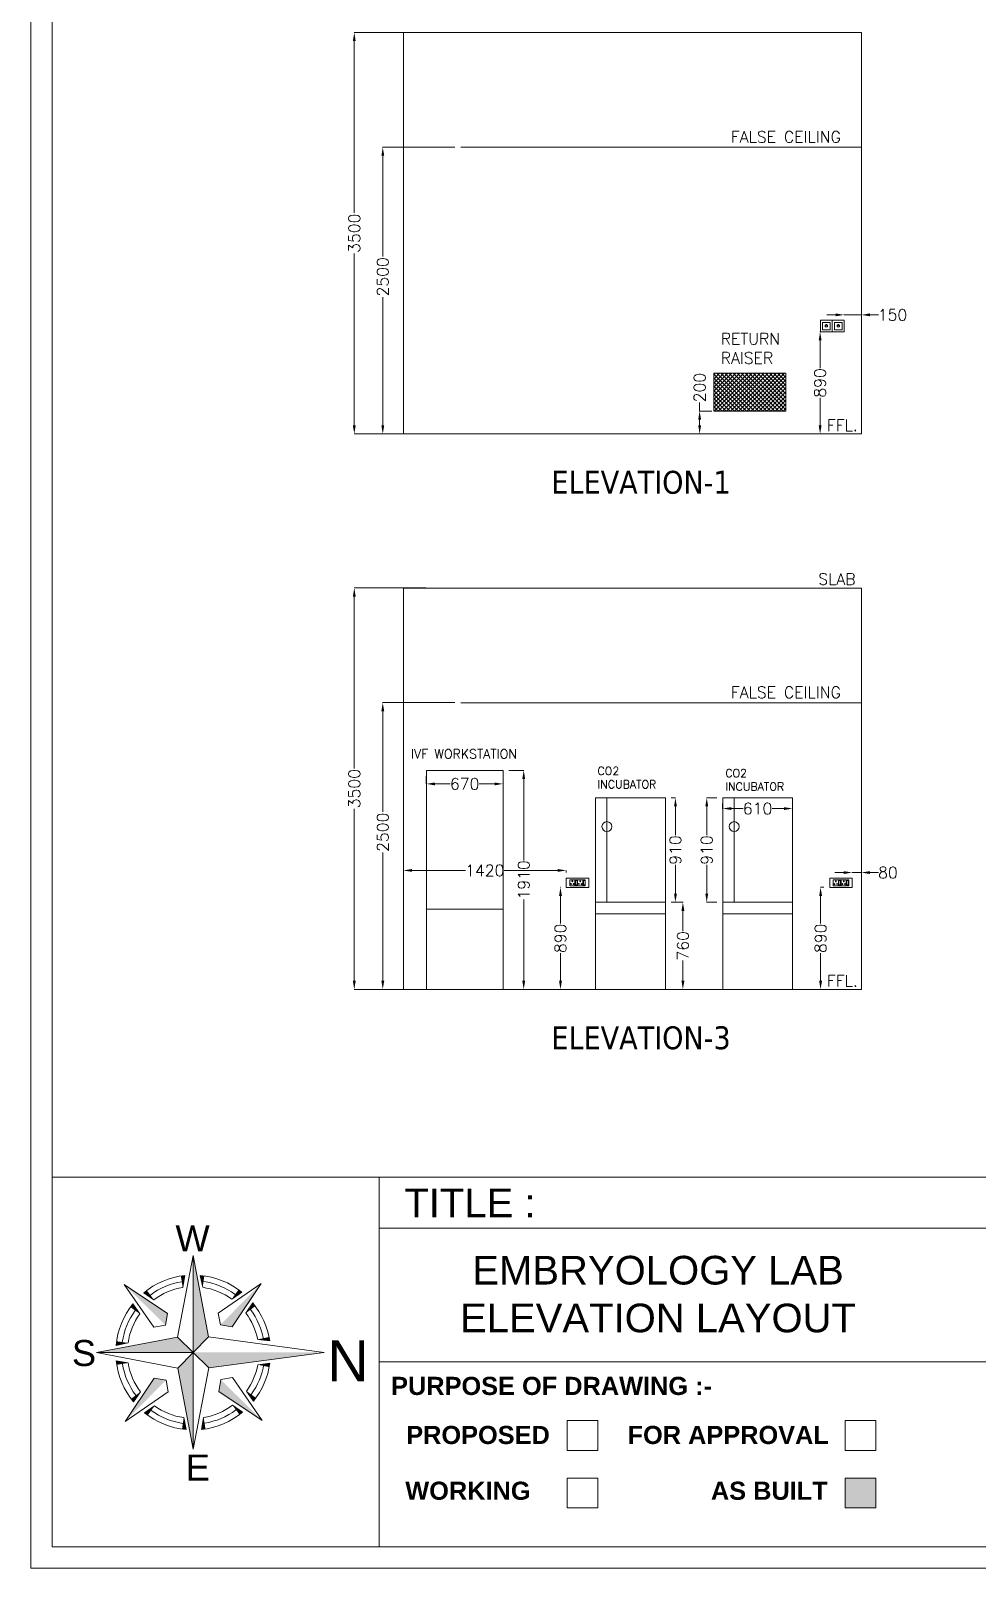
# Model space of a CAD drawing. Extents: x 3552052 to 4102982, y -707811 to -630695.
# Drawn here: x 3963428 to 3971685, y -704834 to -691429 of the extents above; entities that cross this region are included whole.
import ezdxf
from ezdxf.enums import TextEntityAlignment as Align

# ---------------------------------------------------------------- set-up
doc = ezdxf.new("R2010")
doc.units = 0
doc.header["$LTSCALE"] = 6
doc.header["$MEASUREMENT"] = 0
doc.layers.get('0').update_dxf_attribs({"linetype": 'CONTINUOUS', "lineweight": 0})
doc.layers.get('Defpoints').update_dxf_attribs({"linetype": 'CONTINUOUS', "lineweight": 0})
for name, color, linetype, lineweight in [('0.0', 8, 'CONTINUOUS', 0), ('ELE-4M UPS P.SB', 3, 'CONTINUOUS', 0), ('ELE-SOCKET NMBERING', 7, 'CONTINUOUS', 9), ('ELE. 2N0S OF 6-16 UPS SOCKETS', 191, 'CONTINUOUS', 0), ('ELE.LAN POINT', 3, 'CONTINUOUS', 0), ('EQP', 6, 'CONTINUOUS', 0), ('formate text', 8, 'CONTINUOUS', 0), ('MEP_HVAC_RA_DUCT', 1, 'CONTINUOUS', 0), ('MEP_HVAC_TEXT', 7, 'CONTINUOUS', 0), ('TITLE', 7, 'CONTINUOUS', 0)]:
    doc.layers.add(name, color=color, linetype=linetype, lineweight=lineweight)
doc.styles.add('Annotation', font='tahoma.ttf')
doc.styles.add('ARIAL', font='arial.ttf')
doc.styles.add('FORMATE', font='arialbd.ttf')
doc.styles.add('ROMANS', font='romans.shx')
doc.styles.get("Standard").update_dxf_attribs({"font": 'SIMPLEX'})
doc.styles.add('style3', font='arialbd.ttf')
doc.dimstyles.new('AEPL1', dxfattribs={"dimtxt": 100, "dimasz": 75, "dimexe": 1.25, "dimexo": 50, "dimtad": 0, "dimdec": 0, "dimtxsty": 'ROMANS', "dimcen": 2.5, "dimclrd": 7, "dimclre": 7, "dimadec": 0, "dimazin": 0, "dimtfac": 1, "dimtdec": 0, "dimtmove": 0, "dimatfit": 3, "dimfxl": 1, "dimlwd": 0, "dimlwe": 0, "dimarcsym": 0})

# ---------------------------------------------------------------- blocks, each defined once
blk = doc.blocks.new('*D499')
at = {"layer": 'Defpoints', "color": 0, "linetype": 'ByBlock', "transparency": 16777216}
for p in [(3966499, -692444), (3967179, -692444), (3966879, -694944)]:
    blk.add_point(p, dxfattribs=at)
at = {"layer": 'ELE-4M UPS P.SB', "color": 7, "linetype": 'ByBlock', "lineweight": 0, "transparency": 16777216}
for p, q in [((3967129, -692444), (3966498, -692444)), ((3966499, -692519), (3966499, -693397)), ((3966499, -694869), (3966499, -693751)), ((3966829, -694944), (3966498, -694944))]:
    blk.add_line(p, q, dxfattribs=at)
at = {"layer": 'ELE-4M UPS P.SB', "color": 7, "linetype": 'ByBlock', "transparency": 16777216}
for points in [[(3966487, -692519), (3966512, -692519), (3966499, -692444)], [(3966487, -694869), (3966512, -694869), (3966499, -694944)]]:
    blk.add_solid(points, dxfattribs=at)
at = {"layer": 'ELE-4M UPS P.SB', "color": 0, "linetype": 'ByBlock', "transparency": 16777216, "insert": (3966499, -693574), "char_height": 100, "attachment_point": 5, "rotation": 90, "style": 'ROMANS'}
blk.add_mtext('2500', dxfattribs=at)
blk = doc.blocks.new('*D500')
at = {"layer": 'Defpoints', "color": 0, "linetype": 'ByBlock', "transparency": 16777216}
for p in [(3966251, -691444), (3966925, -691444), (3966879, -694944)]:
    blk.add_point(p, dxfattribs=at)
at = {"layer": 'ELE-4M UPS P.SB', "color": 7, "linetype": 'ByBlock', "lineweight": 0, "transparency": 16777216}
for p, q in [((3966875, -691444), (3966249, -691444)), ((3966251, -691519), (3966251, -693017)), ((3966251, -694869), (3966251, -693371)), ((3966829, -694944), (3966249, -694944))]:
    blk.add_line(p, q, dxfattribs=at)
at = {"layer": 'ELE-4M UPS P.SB', "color": 7, "linetype": 'ByBlock', "transparency": 16777216}
for points in [[(3966238, -691519), (3966263, -691519), (3966251, -691444)], [(3966238, -694869), (3966263, -694869), (3966251, -694944)]]:
    blk.add_solid(points, dxfattribs=at)
at = {"layer": 'ELE-4M UPS P.SB', "color": 0, "linetype": 'ByBlock', "transparency": 16777216, "insert": (3966251, -693194), "char_height": 100, "attachment_point": 5, "rotation": 90, "style": 'ROMANS'}
blk.add_mtext('3500', dxfattribs=at)
blk = doc.blocks.new('Voice')
at = {"layer": 'ELE.LAN POINT', "color": 6}
for points in [[(0, -32), (128, -32), (128, 92), (0, 92)], [(22, -10), (106, -10), (106, 70), (22, 70)], [(77, 21), (70, 21), (70, 12), (58, 12), (58, 21), (51, 21), (51, 39), (77, 39)], [(76, 23), (68, 23), (68, 13), (59, 13), (59, 23), (52, 23), (52, 37), (76, 37)]]:
    blk.add_lwpolyline(points, close=True, dxfattribs=at)
blk = doc.blocks.new('*D501')
at = {"layer": 'Defpoints', "color": 0, "linetype": 'ByBlock', "transparency": 16777216}
for p in [(3969263, -694744), (3969421, -694744), (3969421, -694944)]:
    blk.add_point(p, dxfattribs=at)
at = {"layer": 'ELE-4M UPS P.SB', "color": 7, "linetype": 'ByBlock', "lineweight": 0, "transparency": 16777216}
for p, q in [((3969371, -694744), (3969262, -694744)), ((3969263, -694744), (3969263, -694669)), ((3969263, -694869), (3969263, -694819)), ((3969371, -694944), (3969262, -694944))]:
    blk.add_line(p, q, dxfattribs=at)
at = {"layer": 'ELE-4M UPS P.SB', "color": 7, "linetype": 'ByBlock', "transparency": 16777216}
for points in [[(3969251, -694819), (3969276, -694819), (3969263, -694744)], [(3969251, -694869), (3969276, -694869), (3969263, -694944)]]:
    blk.add_solid(points, dxfattribs=at)
at = {"layer": 'ELE-4M UPS P.SB', "color": 0, "linetype": 'ByBlock', "transparency": 16777216, "insert": (3969263, -694540), "char_height": 100, "attachment_point": 5, "rotation": 90, "style": 'ROMANS'}
blk.add_mtext('200', dxfattribs=at)
blk = doc.blocks.new('*D502')
at = {"layer": 'Defpoints', "color": 0, "linetype": 'ByBlock', "transparency": 16777216}
for p in [(3970366, -694054), (3970314, -694944), (3970366, -694944)]:
    blk.add_point(p, dxfattribs=at)
at = {"layer": 'ELE-4M UPS P.SB', "color": 7, "linetype": 'ByBlock', "lineweight": 0, "transparency": 16777216}
for p, q in [((3970316, -694054), (3970313, -694054)), ((3970314, -694129), (3970314, -694370)), ((3970314, -694869), (3970314, -694628)), ((3970316, -694944), (3970313, -694944))]:
    blk.add_line(p, q, dxfattribs=at)
at = {"layer": 'ELE-4M UPS P.SB', "color": 7, "linetype": 'ByBlock', "transparency": 16777216}
for points in [[(3970302, -694129), (3970327, -694129), (3970314, -694054)], [(3970302, -694869), (3970327, -694869), (3970314, -694944)]]:
    blk.add_solid(points, dxfattribs=at)
at = {"layer": 'ELE-4M UPS P.SB', "color": 0, "linetype": 'ByBlock', "transparency": 16777216, "insert": (3970314, -694499), "char_height": 100, "attachment_point": 5, "rotation": 90, "style": 'ROMANS'}
blk.add_mtext('890', dxfattribs=at)
blk = doc.blocks.new('*D503')
at = {"layer": 'Defpoints', "color": 0, "linetype": 'ByBlock', "transparency": 16777216}
for p in [(3970524, -693953), (3970674, -693906), (3970674, -693953)]:
    blk.add_point(p, dxfattribs=at)
at = {"layer": 'ELE-4M UPS P.SB', "color": 7, "linetype": 'ByBlock', "lineweight": 0, "transparency": 16777216}
for p, q in [((3970449, -693906), (3970374, -693906)), ((3970524, -693903), (3970524, -693905)), ((3970524, -693906), (3970674, -693906)), ((3970674, -693903), (3970674, -693905)), ((3970749, -693906), (3970824, -693906))]:
    blk.add_line(p, q, dxfattribs=at)
at = {"layer": 'ELE-4M UPS P.SB', "color": 7, "linetype": 'ByBlock', "transparency": 16777216}
for points in [[(3970449, -693893), (3970449, -693918), (3970524, -693906)], [(3970749, -693893), (3970749, -693918), (3970674, -693906)]]:
    blk.add_solid(points, dxfattribs=at)
at = {"layer": 'ELE-4M UPS P.SB', "color": 0, "linetype": 'ByBlock', "transparency": 16777216, "insert": (3970946, -693906), "char_height": 100, "attachment_point": 5, "style": 'ROMANS'}
blk.add_mtext('150', dxfattribs=at)
blk = doc.blocks.new('*D513')
at = {"layer": 'Defpoints', "color": 0, "linetype": 'ByBlock', "transparency": 16777216}
for p in [(3966499, -697287), (3967179, -697287), (3966879, -699787)]:
    blk.add_point(p, dxfattribs=at)
at = {"layer": 'ELE-4M UPS P.SB', "color": 7, "linetype": 'ByBlock', "lineweight": 0, "transparency": 16777216}
for p, q in [((3967129, -697287), (3966498, -697287)), ((3966499, -697362), (3966499, -698240)), ((3966499, -699712), (3966499, -698594)), ((3966829, -699787), (3966498, -699787))]:
    blk.add_line(p, q, dxfattribs=at)
at = {"layer": 'ELE-4M UPS P.SB', "color": 7, "linetype": 'ByBlock', "transparency": 16777216}
for points in [[(3966487, -697362), (3966512, -697362), (3966499, -697287)], [(3966487, -699712), (3966512, -699712), (3966499, -699787)]]:
    blk.add_solid(points, dxfattribs=at)
at = {"layer": 'ELE-4M UPS P.SB', "color": 0, "linetype": 'ByBlock', "transparency": 16777216, "insert": (3966499, -698417), "char_height": 100, "attachment_point": 5, "rotation": 90, "style": 'ROMANS'}
blk.add_mtext('2500', dxfattribs=at)
blk = doc.blocks.new('*D514')
at = {"layer": 'Defpoints', "color": 0, "linetype": 'ByBlock', "transparency": 16777216}
for p in [(3966251, -696287), (3966925, -696287), (3966879, -699787)]:
    blk.add_point(p, dxfattribs=at)
at = {"layer": 'ELE-4M UPS P.SB', "color": 7, "linetype": 'ByBlock', "lineweight": 0, "transparency": 16777216}
for p, q in [((3966875, -696287), (3966249, -696287)), ((3966251, -696362), (3966251, -697860)), ((3966251, -699712), (3966251, -698214)), ((3966829, -699787), (3966249, -699787))]:
    blk.add_line(p, q, dxfattribs=at)
at = {"layer": 'ELE-4M UPS P.SB', "color": 7, "linetype": 'ByBlock', "transparency": 16777216}
for points in [[(3966238, -696362), (3966263, -696362), (3966251, -696287)], [(3966238, -699712), (3966263, -699712), (3966251, -699787)]]:
    blk.add_solid(points, dxfattribs=at)
at = {"layer": 'ELE-4M UPS P.SB', "color": 0, "linetype": 'ByBlock', "transparency": 16777216, "insert": (3966251, -698037), "char_height": 100, "attachment_point": 5, "rotation": 90, "style": 'ROMANS'}
blk.add_mtext('3500', dxfattribs=at)
blk = doc.blocks.new('6MODULE-UPS')
at = {"layer": 'ELE. 2N0S OF 6-16 UPS SOCKETS', "color": 223, "lineweight": 0}
for p, q in [((-6, 92), (-6, 20)), ((-6, 92), (-6, 20)), ((19, 92), (-6, 92)), ((-6, 92), (19, 92)), ((-6, 20), (19, 20)), ((-4, 84), (-4, 28)), ((17, 84), (-4, 84)), ((-4, 30), (17, 30)), ((-4, 28), (17, 28)), ((17, 28), (17, 84)), ((19, 20), (19, 92)), ((24, 92), (87, 92)), ((24, 20), (24, 92)), ((87, 20), (24, 20)), ((87, 92), (87, 20)), ((91, 92), (91, 20)), ((91, 92), (91, 20)), ((116, 92), (91, 92)), ((91, 92), (116, 92)), ((91, 20), (116, 20)), ((93, 84), (93, 28)), ((114, 84), (93, 84)), ((93, 30), (114, 30)), ((93, 28), (114, 28)), ((114, 28), (114, 84)), ((116, 20), (116, 92)), ((120, 20), (120, 92)), ((120, 92), (184, 92)), ((184, 20), (120, 20)), ((184, 92), (184, 20))]:
    blk.add_line(p, q, dxfattribs=at)
blk.add_lwpolyline([(-48, 0), (226, 0), (226, 112), (-48, 112)], close=True, dxfattribs=at)
for centre, radius, start, end in [((37, 42), 4.24, 5.2689, 272.51), ((41, 39), 3.42, 202.6838, 75.0951), ((55, 74), 4.92, 307.1584, 232.8416), ((55, 69), 3.14, 161.4031, 18.5969), ((70, 39), 3.42, 104.9049, 337.3162), ((73, 42), 4.24, 267.49, 174.7311), ((134, 42), 4.24, 5.2689, 272.51), ((137, 39), 3.42, 202.6838, 75.0951), ((152, 74), 4.92, 307.1584, 232.8416), ((152, 69), 3.14, 161.4031, 18.5969), ((167, 39), 3.42, 104.9049, 337.3162), ((170, 42), 4.24, 267.49, 174.7311)]:
    blk.add_arc(centre, radius, start, end, dxfattribs=at)
blk = doc.blocks.new('*D515')
at = {"layer": 'Defpoints', "color": 0, "linetype": 'ByBlock', "transparency": 16777216}
for p in [(3970318, -698897), (3970398, -698897), (3970326, -699787)]:
    blk.add_point(p, dxfattribs=at)
at = {"layer": 'ELE-4M UPS P.SB', "color": 7, "linetype": 'ByBlock', "lineweight": 0, "transparency": 16777216}
for p, q in [((3970348, -698897), (3970317, -698897)), ((3970318, -698972), (3970318, -699213)), ((3970318, -699712), (3970318, -699471)), ((3970276, -699787), (3970317, -699787))]:
    blk.add_line(p, q, dxfattribs=at)
at = {"layer": 'ELE-4M UPS P.SB', "color": 7, "linetype": 'ByBlock', "transparency": 16777216}
for points in [[(3970306, -698972), (3970331, -698972), (3970318, -698897)], [(3970306, -699712), (3970331, -699712), (3970318, -699787)]]:
    blk.add_solid(points, dxfattribs=at)
at = {"layer": 'ELE-4M UPS P.SB', "color": 0, "linetype": 'ByBlock', "transparency": 16777216, "insert": (3970318, -699342), "char_height": 100, "attachment_point": 5, "rotation": 90, "style": 'ROMANS'}
blk.add_mtext('890', dxfattribs=at)
blk = doc.blocks.new('*D516')
at = {"layer": 'Defpoints', "color": 0, "linetype": 'ByBlock', "transparency": 16777216}
for p in [(3970594, -698817), (3970674, -698768), (3970674, -698817)]:
    blk.add_point(p, dxfattribs=at)
at = {"layer": 'ELE-4M UPS P.SB', "color": 7, "linetype": 'ByBlock', "lineweight": 0, "transparency": 16777216}
for p, q in [((3970519, -698768), (3970444, -698768)), ((3970594, -698767), (3970594, -698767)), ((3970594, -698768), (3970674, -698768)), ((3970674, -698767), (3970674, -698767)), ((3970749, -698768), (3970824, -698768))]:
    blk.add_line(p, q, dxfattribs=at)
at = {"layer": 'ELE-4M UPS P.SB', "color": 7, "linetype": 'ByBlock', "transparency": 16777216}
for points in [[(3970519, -698756), (3970519, -698781), (3970594, -698768)], [(3970749, -698756), (3970749, -698781), (3970674, -698768)]]:
    blk.add_solid(points, dxfattribs=at)
at = {"layer": 'ELE-4M UPS P.SB', "color": 0, "linetype": 'ByBlock', "transparency": 16777216, "insert": (3970906, -698768), "char_height": 100, "attachment_point": 5, "style": 'ROMANS'}
blk.add_mtext('80', dxfattribs=at)
blk = doc.blocks.new('*D517')
at = {"layer": 'Defpoints', "color": 0, "linetype": 'ByBlock', "transparency": 16777216}
for p in [(3966679, -698750), (3966679, -698817), (3968099, -698817)]:
    blk.add_point(p, dxfattribs=at)
at = {"layer": 'ELE-4M UPS P.SB', "color": 7, "linetype": 'ByBlock', "lineweight": 0, "transparency": 16777216}
for p, q in [((3966679, -698767), (3966679, -698749)), ((3966754, -698750), (3967220, -698750)), ((3968024, -698750), (3967559, -698750)), ((3968099, -698767), (3968099, -698749))]:
    blk.add_line(p, q, dxfattribs=at)
at = {"layer": 'ELE-4M UPS P.SB', "color": 7, "linetype": 'ByBlock', "transparency": 16777216}
for points in [[(3966754, -698737), (3966754, -698762), (3966679, -698750)], [(3968024, -698737), (3968024, -698762), (3968099, -698750)]]:
    blk.add_solid(points, dxfattribs=at)
at = {"layer": 'ELE-4M UPS P.SB', "color": 0, "linetype": 'ByBlock', "transparency": 16777216, "insert": (3967389, -698750), "char_height": 100, "attachment_point": 5, "style": 'ROMANS'}
blk.add_mtext('1420', dxfattribs=at)
blk = doc.blocks.new('*D518')
at = {"layer": 'Defpoints', "color": 0, "linetype": 'ByBlock', "transparency": 16777216}
for p in [(3968099, -698897), (3968049, -699787), (3968099, -699787)]:
    blk.add_point(p, dxfattribs=at)
at = {"layer": 'ELE-4M UPS P.SB', "color": 7, "linetype": 'ByBlock', "lineweight": 0, "transparency": 16777216}
for p, q in [((3968049, -698897), (3968048, -698897)), ((3968049, -698972), (3968049, -699213)), ((3968049, -699712), (3968049, -699471)), ((3968049, -699787), (3968048, -699787))]:
    blk.add_line(p, q, dxfattribs=at)
at = {"layer": 'ELE-4M UPS P.SB', "color": 7, "linetype": 'ByBlock', "transparency": 16777216}
for points in [[(3968037, -698972), (3968062, -698972), (3968049, -698897)], [(3968037, -699712), (3968062, -699712), (3968049, -699787)]]:
    blk.add_solid(points, dxfattribs=at)
at = {"layer": 'ELE-4M UPS P.SB', "color": 0, "linetype": 'ByBlock', "transparency": 16777216, "insert": (3968049, -699342), "char_height": 100, "attachment_point": 5, "rotation": 90, "style": 'ROMANS'}
blk.add_mtext('890', dxfattribs=at)
blk = doc.blocks.new('*D601')
at = {"layer": 'Defpoints', "color": 0, "linetype": 'ByBlock', "transparency": 16777216}
for p in [(3969464, -698117), (3969325, -699027), (3969464, -699027)]:
    blk.add_point(p, dxfattribs=at)
at = {"layer": 'MEP_HVAC_TEXT', "color": 7, "linetype": 'ByBlock', "lineweight": 0, "transparency": 16777216}
for p, q in [((3969414, -698117), (3969324, -698117)), ((3969325, -698192), (3969325, -698443)), ((3969325, -698952), (3969325, -698701)), ((3969414, -699027), (3969324, -699027))]:
    blk.add_line(p, q, dxfattribs=at)
at = {"layer": 'MEP_HVAC_TEXT', "color": 7, "linetype": 'ByBlock', "transparency": 16777216}
for points in [[(3969313, -698192), (3969338, -698192), (3969325, -698117)], [(3969313, -698952), (3969338, -698952), (3969325, -699027)]]:
    blk.add_solid(points, dxfattribs=at)
at = {"layer": 'MEP_HVAC_TEXT', "color": 0, "linetype": 'ByBlock', "transparency": 16777216, "insert": (3969325, -698572), "char_height": 100, "attachment_point": 5, "rotation": 90, "style": 'ROMANS'}
blk.add_mtext('910', dxfattribs=at)
blk = doc.blocks.new('*D602')
at = {"layer": 'Defpoints', "color": 0, "linetype": 'ByBlock', "transparency": 16777216}
for p in [(3968964, -698117), (3968964, -699027), (3969052, -699027)]:
    blk.add_point(p, dxfattribs=at)
at = {"layer": 'MEP_HVAC_TEXT', "color": 7, "linetype": 'ByBlock', "lineweight": 0, "transparency": 16777216}
for p, q in [((3969014, -698117), (3969053, -698117)), ((3969052, -698192), (3969052, -698443)), ((3969052, -698952), (3969052, -698701)), ((3969014, -699027), (3969053, -699027))]:
    blk.add_line(p, q, dxfattribs=at)
at = {"layer": 'MEP_HVAC_TEXT', "color": 7, "linetype": 'ByBlock', "transparency": 16777216}
for points in [[(3969040, -698192), (3969065, -698192), (3969052, -698117)], [(3969040, -698952), (3969065, -698952), (3969052, -699027)]]:
    blk.add_solid(points, dxfattribs=at)
at = {"layer": 'MEP_HVAC_TEXT', "color": 0, "linetype": 'ByBlock', "transparency": 16777216, "insert": (3969052, -698572), "char_height": 100, "attachment_point": 5, "rotation": 90, "style": 'ROMANS'}
blk.add_mtext('910', dxfattribs=at)
blk = doc.blocks.new('*D603')
at = {"layer": 'Defpoints', "color": 0, "linetype": 'ByBlock', "transparency": 16777216}
for p in [(3967549, -697877), (3967549, -699787), (3967729, -699787)]:
    blk.add_point(p, dxfattribs=at)
at = {"layer": 'MEP_HVAC_TEXT', "color": 7, "linetype": 'ByBlock', "lineweight": 0, "transparency": 16777216}
for p, q in [((3967599, -697877), (3967730, -697877)), ((3967729, -697952), (3967729, -698663)), ((3967729, -699712), (3967729, -699002)), ((3967599, -699787), (3967730, -699787))]:
    blk.add_line(p, q, dxfattribs=at)
at = {"layer": 'MEP_HVAC_TEXT', "color": 7, "linetype": 'ByBlock', "transparency": 16777216}
for points in [[(3967716, -697952), (3967741, -697952), (3967729, -697877)], [(3967716, -699712), (3967741, -699712), (3967729, -699787)]]:
    blk.add_solid(points, dxfattribs=at)
at = {"layer": 'MEP_HVAC_TEXT', "color": 0, "linetype": 'ByBlock', "transparency": 16777216, "insert": (3967729, -698832), "char_height": 100, "attachment_point": 5, "rotation": 90, "style": 'ROMANS'}
blk.add_mtext('1910', dxfattribs=at)
blk = doc.blocks.new('*D604')
at = {"layer": 'Defpoints', "color": 0, "linetype": 'ByBlock', "transparency": 16777216}
for p in [(3966879, -697877), (3967549, -697877), (3967549, -697995)]:
    blk.add_point(p, dxfattribs=at)
at = {"layer": 'MEP_HVAC_TEXT', "color": 7, "linetype": 'ByBlock', "lineweight": 0, "transparency": 16777216}
for p, q in [((3966879, -697927), (3966879, -697996)), ((3966954, -697995), (3967088, -697995)), ((3967474, -697995), (3967341, -697995)), ((3967549, -697927), (3967549, -697996))]:
    blk.add_line(p, q, dxfattribs=at)
at = {"layer": 'MEP_HVAC_TEXT', "color": 7, "linetype": 'ByBlock', "transparency": 16777216}
for points in [[(3966954, -697983), (3966954, -698008), (3966879, -697995)], [(3967474, -697983), (3967474, -698008), (3967549, -697995)]]:
    blk.add_solid(points, dxfattribs=at)
at = {"layer": 'MEP_HVAC_TEXT', "color": 0, "linetype": 'ByBlock', "transparency": 16777216, "insert": (3967214, -697995), "char_height": 100, "attachment_point": 5, "style": 'ROMANS'}
blk.add_mtext('670', dxfattribs=at)
blk = doc.blocks.new('*D605')
at = {"layer": 'Defpoints', "color": 0, "linetype": 'ByBlock', "transparency": 16777216}
for p in [(3969464, -698117), (3970074, -698117), (3970074, -698210)]:
    blk.add_point(p, dxfattribs=at)
at = {"layer": 'MEP_HVAC_TEXT', "color": 7, "linetype": 'ByBlock', "lineweight": 0, "transparency": 16777216}
for p, q in [((3969464, -698167), (3969464, -698212)), ((3969539, -698210), (3969643, -698210)), ((3969999, -698210), (3969896, -698210)), ((3970074, -698167), (3970074, -698212))]:
    blk.add_line(p, q, dxfattribs=at)
at = {"layer": 'MEP_HVAC_TEXT', "color": 7, "linetype": 'ByBlock', "transparency": 16777216}
for points in [[(3969539, -698198), (3969539, -698223), (3969464, -698210)], [(3969999, -698198), (3969999, -698223), (3970074, -698210)]]:
    blk.add_solid(points, dxfattribs=at)
at = {"layer": 'MEP_HVAC_TEXT', "color": 0, "linetype": 'ByBlock', "transparency": 16777216, "insert": (3969769, -698210), "char_height": 100, "attachment_point": 5, "style": 'ROMANS'}
blk.add_mtext('610', dxfattribs=at)
blk = doc.blocks.new('*D606')
at = {"layer": 'Defpoints', "color": 0, "linetype": 'ByBlock', "transparency": 16777216}
for p in [(3968964, -699027), (3968964, -699787), (3969117, -699787)]:
    blk.add_point(p, dxfattribs=at)
at = {"layer": 'MEP_HVAC_TEXT', "color": 7, "linetype": 'ByBlock', "lineweight": 0, "transparency": 16777216}
for p, q in [((3969014, -699027), (3969119, -699027)), ((3969117, -699102), (3969117, -699278)), ((3969117, -699712), (3969117, -699536)), ((3969014, -699787), (3969119, -699787))]:
    blk.add_line(p, q, dxfattribs=at)
at = {"layer": 'MEP_HVAC_TEXT', "color": 7, "linetype": 'ByBlock', "transparency": 16777216}
for points in [[(3969105, -699102), (3969130, -699102), (3969117, -699027)], [(3969105, -699712), (3969130, -699712), (3969117, -699787)]]:
    blk.add_solid(points, dxfattribs=at)
at = {"layer": 'MEP_HVAC_TEXT', "color": 0, "linetype": 'ByBlock', "transparency": 16777216, "insert": (3969117, -699407), "char_height": 100, "attachment_point": 5, "rotation": 90, "style": 'ROMANS'}
blk.add_mtext('760', dxfattribs=at)
blk = doc.blocks.new('A$C4A7C6C7E')
at = {"layer": 'TITLE', "color": 8, "lineweight": 5}
for p, q in [((-4207, 4144), (0, 26095)), ((0, 26095), (0, 0)), ((0, 0), (0, 26095)), ((4144, 4207), (0, 26095)), ((-2825, 17519), (-2234, 20757)), ((2559, 17560), (1919, 20788)), ((-6941, 10518), (-18592, 18312)), ((-10622, 6781), (-18592, 18312)), ((6781, 10622), (18312, 18592)), ((10518, 6941), (18312, 18592)), ((-14385, 10390), (-16257, 13098)), ((-10607, 14226), (-13343, 16056)), ((10390, 14385), (13098, 16257)), ((14226, 10607), (16056, 13343)), ((-7437, 7325), (-6941, 10518)), ((7325, 7437), (6781, 10622)), ((-7437, 7325), (-10622, 6781)), ((0, 0), (4144, 4207)), ((4144, 4207), (0, 0)), ((7325, 7437), (10518, 6941)), ((-4207, 4144), (-26095, 0)), ((0, 0), (-26095, 0)), ((-26095, 0), (0, 0)), ((-4144, -4207), (-26095, 0)), ((-17560, 2559), (-20788, 1919)), ((-4207, 4144), (0, 0)), ((0, 0), (-4207, 4144)), ((0, 0), (-4144, -4207)), ((-4144, -4207), (0, 0)), ((0, 0), (4207, -4144)), ((4207, -4144), (0, 0)), ((0, 0), (0, -26095)), ((0, -26095), (0, 0)), ((17394, 3514), (20646, 3095)), ((17394, 3514), (20646, 3095)), ((-17519, -2825), (-20757, -2234)), ((4207, -4144), (0, -26095)), ((17433, -3312), (20680, -2857)), ((17433, -3312), (20680, -2857)), ((17434, -3310), (20680, -2857)), ((-10518, -6941), (-18312, -18592)), ((-7325, -7437), (-10518, -6941)), ((-7325, -7437), (-6781, -10622)), ((-4144, -4207), (0, -26095)), ((7437, -7325), (6941, -10518)), ((7437, -7325), (10622, -6781)), ((10622, -6781), (18592, -18312)), ((-6781, -10622), (-18312, -18592)), ((-14226, -10607), (-16056, -13343)), ((6941, -10518), (18592, -18312)), ((14385, -10390), (16257, -13098)), ((-10390, -14385), (-13098, -16257)), ((10607, -14226), (13343, -16056)), ((-2559, -17560), (-1919, -20788)), ((2825, -17519), (2234, -20757))]:
    blk.add_line(p, q, dxfattribs=at)
at = {"layer": 'TITLE', "color": 5}
for p in [(4144, 4207), (4207, -4144)]:
    blk.add_line(p, (35289, 0), dxfattribs=at)
at = {"layer": 'TITLE', "color": 8, "lineweight": 5}
for radius, start, end in [(20877, 96.14269, 129.72625), (20877, 51.14269, 84.72625), (19311, 99.1612, 126.70773), (17745, 99.1612, 126.70773), (17745, 54.16121, 81.70773), (19311, 54.16121, 81.70773), (20877, 141.14269, 174.72625), (20877, 8.52692, 39.72625), (19311, 144.16121, 171.70773), (17745, 144.16121, 171.70773), (17745, 11.42181, 36.70773), (19311, 9.85136, 36.70773), (20877, 186.14269, 219.72625), (19311, 189.1612, 216.70773), (17745, 189.1612, 216.70773), (17745, 324.16121, 349.24868), (19311, 324.16121, 350.81434), (20877, 321.14269, 352.1348), (20877, 231.14269, 264.72625), (19311, 234.16121, 261.70773), (17745, 234.16121, 261.70773), (20877, 276.14269, 309.72625), (17745, 279.1612, 306.70773), (19311, 279.1612, 306.70773)]:
    blk.add_arc((0, 0), radius, start, end, dxfattribs=at)
for points in [[(0, 26095), (4144, 4207), (0, 0)], [(-3324, 20610), (-2234, 20757), (-2825, 17519)], [(3011, 20658), (1919, 20788), (2559, 17560)], [(-18592, 18312), (-6941, 10518), (-7437, 7325)], [(-13343, 16056), (-12479, 16737), (-10607, 14226)], [(18312, 18592), (10518, 6941), (7325, 7437)], [(13098, 16257), (12223, 16924), (10390, 14385)], [(-16257, 13098), (-16924, 12223), (-14385, 10390)], [(16056, 13343), (16737, 12479), (14226, 10607)], [(20646, 3095), (20457, 4167), (17394, 3514)], [(-26095, 0), (-4207, 4144), (0, 0)], [(-20658, 3011), (-20788, 1919), (-17560, 2559)], [(0, -26095), (-4144, -4207), (0, 0)], [(-20610, -3324), (-20757, -2234), (-17519, -2825)], [(20680, -2857), (20503, -3930), (17433, -3312)], [(-18312, -18592), (-10518, -6941), (-7325, -7437)], [(18592, -18312), (6941, -10518), (7437, -7325)], [(-16056, -13343), (-16737, -12479), (-14226, -10607)], [(16257, -13098), (16924, -12223), (14385, -10390)], [(-13098, -16257), (-12223, -16924), (-10390, -14385)], [(13343, -16056), (12479, -16737), (10607, -14226)], [(-3011, -20658), (-1919, -20788), (-2559, -17560)], [(3324, -20610), (2234, -20757), (2825, -17519)]]:
    blk.add_solid(points, dxfattribs=at)
at = {"layer": 'TITLE', "color": 5}
blk.add_solid([(35289, 0), (4207, -4144), (0, 0)], dxfattribs=at)

msp = doc.modelspace()

# ---------------------------------------------------------------- hatches: boundary and pattern name
at = {"layer": 'ELE-4M UPS P.SB', "linetype": 'ByBlock'}
h = msp.add_hatch(dxfattribs=at)
h.set_pattern_fill('ANSI37', color=3, scale=200)
h.set_pattern_definition([(45, (358761.526, 56379.553), (-17.67766953, 17.67766953), []), (135, (358761.526, 56379.553), (-17.67766953, -17.67766953), [])])
h.paths.add_polyline_path([(3969386.3, -694414), (3970016.3, -694414), (3970016.3, -694744), (3969386.3, -694744)])
at = {"layer": 'MEP_HVAC_TEXT', "linetype": 'ByBlock'}
h = msp.add_hatch(color=1, dxfattribs=at)
h.dxf.hatch_style = 1
h.paths.add_polyline_path([(3970533.5, -704047.9), (3970533.5, -704308.4), (3970799.3, -704308.4), (3970799.3, -704047.9)])

# ---------------------------------------------------------------- linework, layer by layer
for p in [(3981265.3, -701424.4), (3963615.1, -704647.2)]:
    msp.add_line(p, (3963615.1, -701424.4))
for points in [[(3981452.1, -681115.5), (3981452.1, -704834), (3963428.3, -704834), (3963428.3, -681115.5)], [(3981265.3, -681302.2), (3981265.3, -704647.2), (3963615.1, -704647.2), (3963615.1, -681302.2)]]:
    msp.add_lwpolyline(points, close=True)
at = {"layer": '0.0', "color": 7, "lineweight": 15, "elevation": -100}
for points in [[(3968108.2, -703545.4), (3968373.9, -703545.4), (3968373.9, -703805.9), (3968108.2, -703805.9)], [(3970533.5, -703545.4), (3970799.3, -703545.4), (3970799.3, -703805.9), (3970533.5, -703805.9)], [(3968108.2, -704047.9), (3968373.9, -704047.9), (3968373.9, -704308.4), (3968108.2, -704308.4)], [(3970533.5, -704047.9), (3970799.3, -704047.9), (3970799.3, -704308.4), (3970533.5, -704308.4)]]:
    msp.add_lwpolyline(points, close=True, dxfattribs=at)
at = {"layer": 'ELE-4M UPS P.SB', "color": 3, "linetype": 'ByBlock'}
msp.add_lwpolyline([(3969386.3, -694414), (3970016.3, -694414), (3970016.3, -694744), (3969386.3, -694744)], close=True, dxfattribs=at)
at = {"layer": 'EQP', "linetype": 'ByBlock'}
for p, q in [((3966879.4, -699787.3), (3966879.4, -697877.3)), ((3966879.4, -697877.3), (3967549.4, -697877.3)), ((3967549.4, -697877.3), (3967549.4, -699787.3)), ((3968964.4, -698117.3), (3968354.4, -698117.3)), ((3968354.4, -698117.3), (3968354.4, -699027.3)), ((3968354.4, -698117.3), (3968454.4, -698117.3)), ((3968454.4, -698117.3), (3968454.4, -698367.3)), ((3968964.4, -699027.3), (3968964.4, -698117.3)), ((3970074.4, -698117.3), (3969464.4, -698117.3)), ((3969464.4, -698117.3), (3969464.4, -699027.3)), ((3969464.4, -698117.3), (3969564.4, -698117.3)), ((3969564.4, -698117.3), (3969564.4, -698367.3)), ((3970074.4, -699027.3), (3970074.4, -698117.3)), ((3968454.4, -698367.3), (3968454.4, -699027.3)), ((3969564.4, -698367.3), (3969564.4, -699027.3)), ((3966879.4, -699787.3), (3966879.4, -699087.3)), ((3966879.4, -699087.3), (3967549.4, -699087.3)), ((3968964.4, -699027.3), (3968354.4, -699027.3)), ((3968354.4, -699027.3), (3968354.4, -699787.3)), ((3968964.4, -699787.3), (3968964.4, -699027.3)), ((3970074.4, -699027.3), (3969464.4, -699027.3)), ((3969464.4, -699027.3), (3969464.4, -699787.3)), ((3970074.4, -699787.3), (3970074.4, -699027.3)), ((3968964.4, -699127.3), (3968354.4, -699127.3)), ((3970074.4, -699127.3), (3969464.4, -699127.3))]:
    msp.add_line(p, q, dxfattribs=at)
for centre in [(3968454.4, -698367.3), (3969564.4, -698367.3)]:
    msp.add_circle(centre, 42.9, dxfattribs=at)
at = {"layer": 'MEP_HVAC_RA_DUCT', "color": 8, "linetype": 'ByBlock'}
for p, q in [((3966679.4, -691444), (3966679.4, -694944)), ((3970674.4, -691444), (3970674.4, -694944)), ((3966679.4, -696287.3), (3966679.4, -699787.3)), ((3970674.4, -696287.3), (3970674.4, -699787.3))]:
    msp.add_line(p, q, dxfattribs=at)
for points in [[(3970674.4, -691444), (3966679.4, -691444)], [(3970674.4, -692444), (3967179.4, -692444)], [(3970674.4, -694944), (3966679.4, -694944)], [(3970674.4, -696287.3), (3966679.4, -696287.3)], [(3970674.4, -697287.3), (3967179.4, -697287.3)], [(3970674.4, -699787.3), (3966679.4, -699787.3)]]:
    msp.add_lwpolyline(points, dxfattribs=at)
at = {"layer": 'MEP_HVAC_TEXT', "linetype": 'ByBlock'}
for p, q in [((3966468, -701424.4), (3966468, -704647.2)), ((3971869.5, -701868.6), (3966468, -701868.6)), ((3971869.5, -703035.4), (3966468, -703035.4))]:
    msp.add_line(p, q, dxfattribs=at)

# ---------------------------------------------------------------- block references
at = {"layer": 'ELE. 2N0S OF 6-16 UPS SOCKETS', "xscale": -0.7170377765872057, "yscale": 0.7170377765872057, "zscale": 0.7170377765872057, "rotation": 359.9999999999995}
for p in [(3968261.5, -698897.3), (3970560, -698897.3)]:
    msp.add_blockref('6MODULE-UPS', p, dxfattribs=at)
at = {"layer": 'ELE.LAN POINT', "color": 7, "xscale": -0.8135966191344682, "yscale": 0.8135966191344682, "zscale": 0.8135966191344682, "rotation": 180}
for p in [(3970316.3, -693979.2), (3970420.4, -693979.2)]:
    msp.add_blockref('Voice', p, dxfattribs=at)
at = {"layer": 'TITLE', "linetype": 'Continuous', "extrusion": (1.31196e-09, -7.57547e-09, 1), "xscale": 0.03235129532987182, "yscale": 0.03235129532987182, "zscale": 0.03235129532987182}
msp.add_blockref('A$C4A7C6C7E', (3964845.3, -702952.6, 0), dxfattribs=at)

# ---------------------------------------------------------------- texts
at = {"char_height": 200, "width": 2697.906, "attachment_point": 3, "style": 'Annotation'}
for s, insert in [('\\pxql;ELEVATION-1', (3970668.3, -695265.5)), ('\\pxql;ELEVATION-3', (3970668.3, -700108.7))]:
    msp.add_mtext(s, dxfattribs=dict(at, insert=insert))
at = {"layer": 'ELE-SOCKET NMBERING', "color": 0, "char_height": 100.004, "attachment_point": 1, "style": 'Annotation'}
for s, insert, width in [('{\\Fromans|c0;FALSE CEILING }', (3969535.3, -692303.9), 2358.602), ('{\\Fromans|c0;RETURN RAISER}', (3969447.1, -694064.7), 813.619), ('{\\Fromans|c0;FFL.}', (3970373.2, -694819), 2643.602), ('{\\Fromans|c0;SLAB}', (3970298, -696159.9), 2643.602), ('{\\Fromans|c0;FALSE CEILING }', (3969535.3, -697147.1), 2358.602), ('{\\Fromans|c0;FFL.}', (3970373.2, -699662.2), 2643.602)]:
    msp.add_mtext(s, dxfattribs=dict(at, insert=insert, width=width))
at = {"layer": 'formate text', "color": 7, "lineweight": 15, "ltscale": 100, "style": 'style3'}
msp.add_text('PURPOSE OF DRAWING :-', height=158.21, dxfattribs=at).set_placement((3966571.8, -703323.2, -100))
at = {"layer": 'formate text', "color": 7, "lineweight": 15, "style": 'FORMATE'}
for s, p in [('PROPOSED ', (3968017.7, -703751, -100)), ('FOR APPROVAL', (3970390.3, -703751, -100)), ('WORKING', (3967788.2, -704237.1, -100)), ('AS BUILT', (3970380.6, -704237.1, -100))]:
    msp.add_text(s, height=158.21, dxfattribs=at).set_placement(p, align=Align.RIGHT)
at = {"layer": 'MEP_HVAC_TEXT', "linetype": 'ByBlock', "attachment_point": 1}
for s, width, heights, insert, char_height in [('IVF WORKSTATION', 1925.35, [0], (3966744.7, -697693.6), 80), ('CO2 INCUBATOR', 548.705, [223.5], (3968372.5, -697847.4), 70), ('CO2 INCUBATOR', 548.705, [223.5], (3969487.2, -697866.9), 70)]:
    msp.add_mtext_dynamic_manual_height_columns(s, width=width, gutter_width=10, heights=heights, dxfattribs=dict(at, insert=insert, char_height=char_height))
at = {"layer": 'TITLE', "color": 7, "style": 'ARIAL'}
for s, height, p in [('TITLE :', 250, (3966687.2, -701773.3)), ('W', 226.5, (3964690.8, -702070.9, 0)), ('S', 226.5, (3963787.5, -703070.5, 0)), ('E', 226.5, (3964779.8, -704069, 0))]:
    msp.add_text(s, height=height, dxfattribs=at).set_placement(p)
at = {"layer": 'TITLE', "color": 5, "style": 'ARIAL'}
msp.add_text('N', height=357.2, rotation=180, dxfattribs=at).set_placement((3966375.9, -702848, 0))
at = {"layer": 'TITLE', "color": 7, "insert": (3966653.3, -702110.1), "char_height": 250, "attachment_point": 1, "style": 'ARIAL'}
msp.add_mtext_dynamic_manual_height_columns('\\pxqc;EMBRYOLOGY LAB ELEVATION LAYOUT', width=4493.629, gutter_width=10, heights=[0], dxfattribs=at)

# ---------------------------------------------------------------- dimensions: what is measured, and where the dimension line sits
at = {"layer": 'ELE-4M UPS P.SB', "color": 0, "linetype": 'ByBlock'}
for base, p1, p2, picture, middle in [((3966250.7, -691444), (3966878.8, -694944), (3966925.3, -691444), '*D500', (3966250.7, -693194)), ((3966499.2, -692444), (3966878.8, -694944), (3967179.4, -692444), '*D499', (3966499.2, -693574)), ((3966250.7, -696287.3), (3966878.8, -699787.3), (3966925.3, -696287.3), '*D514', (3966250.7, -698037.3)), ((3966499.2, -697287.3), (3966878.8, -699787.3), (3967179.4, -697287.3), '*D513', (3966499.2, -698417.3))]:
    dim = msp.add_linear_dim(base=base, p1=p1, p2=p2, angle=90, dimstyle='AEPL1', dxfattribs=at)
    dim.commit()
    dim.dimension.update_dxf_attribs({"geometry": picture, "text_midpoint": middle, "dimtype": 160})
for base, p1, p2, picture, middle in [((3970674.4, -693906), (3970524.4, -693953.3), (3970674.4, -693953.3), '*D503', (3970946.5, -693906)), ((3966679.4, -698749.9), (3968099.4, -698817.3), (3966679.4, -698817.3), '*D517', (3967389.4, -698749.9)), ((3970674.4, -698768.4), (3970594.4, -698817.3), (3970674.4, -698817.3), '*D516', (3970906, -698768.4))]:
    dim = msp.add_linear_dim(base=base, p1=p1, p2=p2, dimstyle='AEPL1', dxfattribs=at)
    dim.commit()
    dim.dimension.update_dxf_attribs({"geometry": picture, "text_midpoint": middle})
for base, p1, p2, picture, middle in [((3970314.2, -694944), (3970365.5, -694054), (3970365.5, -694944), '*D502', (3970314.2, -694499)), ((3969263.5, -694744), (3969420.9, -694944), (3969420.9, -694744), '*D501', (3969263.5, -694539.8)), ((3968049.3, -699787.3), (3968099.4, -698897.3), (3968099.4, -699787.3), '*D518', (3968049.3, -699342.3)), ((3970318.5, -698897.3), (3970325.5, -699787.3), (3970397.9, -698897.3), '*D515', (3970318.5, -699342.3))]:
    dim = msp.add_linear_dim(base=base, p1=p1, p2=p2, angle=90, dimstyle='AEPL1', dxfattribs=at)
    dim.commit()
    dim.dimension.update_dxf_attribs({"geometry": picture, "text_midpoint": middle})
at = {"layer": 'MEP_HVAC_TEXT', "linetype": 'ByBlock'}
for base, p1, p2, picture, middle in [((3967549.4, -697995.1), (3966879.4, -697877.3), (3967549.4, -697877.3), '*D604', (3967214.4, -697995.1)), ((3970074.4, -698210.3), (3969464.4, -698117.3), (3970074.4, -698117.3), '*D605', (3969769.4, -698210.3))]:
    dim = msp.add_linear_dim(base=base, p1=p1, p2=p2, dimstyle='AEPL1', dxfattribs=at)
    dim.commit()
    dim.dimension.update_dxf_attribs({"geometry": picture, "text_midpoint": middle})
for base, p1, p2, picture, middle in [((3967728.5, -699787.3), (3967549.4, -697877.3), (3967549.4, -699787.3), '*D603', (3967728.5, -698832.3)), ((3969052.1, -699027.3), (3968964.4, -698117.3), (3968964.4, -699027.3), '*D602', (3969052.1, -698572.3)), ((3969325.2, -699027.3), (3969464.4, -698117.3), (3969464.4, -699027.3), '*D601', (3969325.2, -698572.3)), ((3969117.5, -699787.3), (3968964.4, -699027.3), (3968964.4, -699787.3), '*D606', (3969117.5, -699407.3))]:
    dim = msp.add_linear_dim(base=base, p1=p1, p2=p2, angle=90, dimstyle='AEPL1', dxfattribs=at)
    dim.commit()
    dim.dimension.update_dxf_attribs({"geometry": picture, "text_midpoint": middle})

doc.saveas('drawing.dxf')
